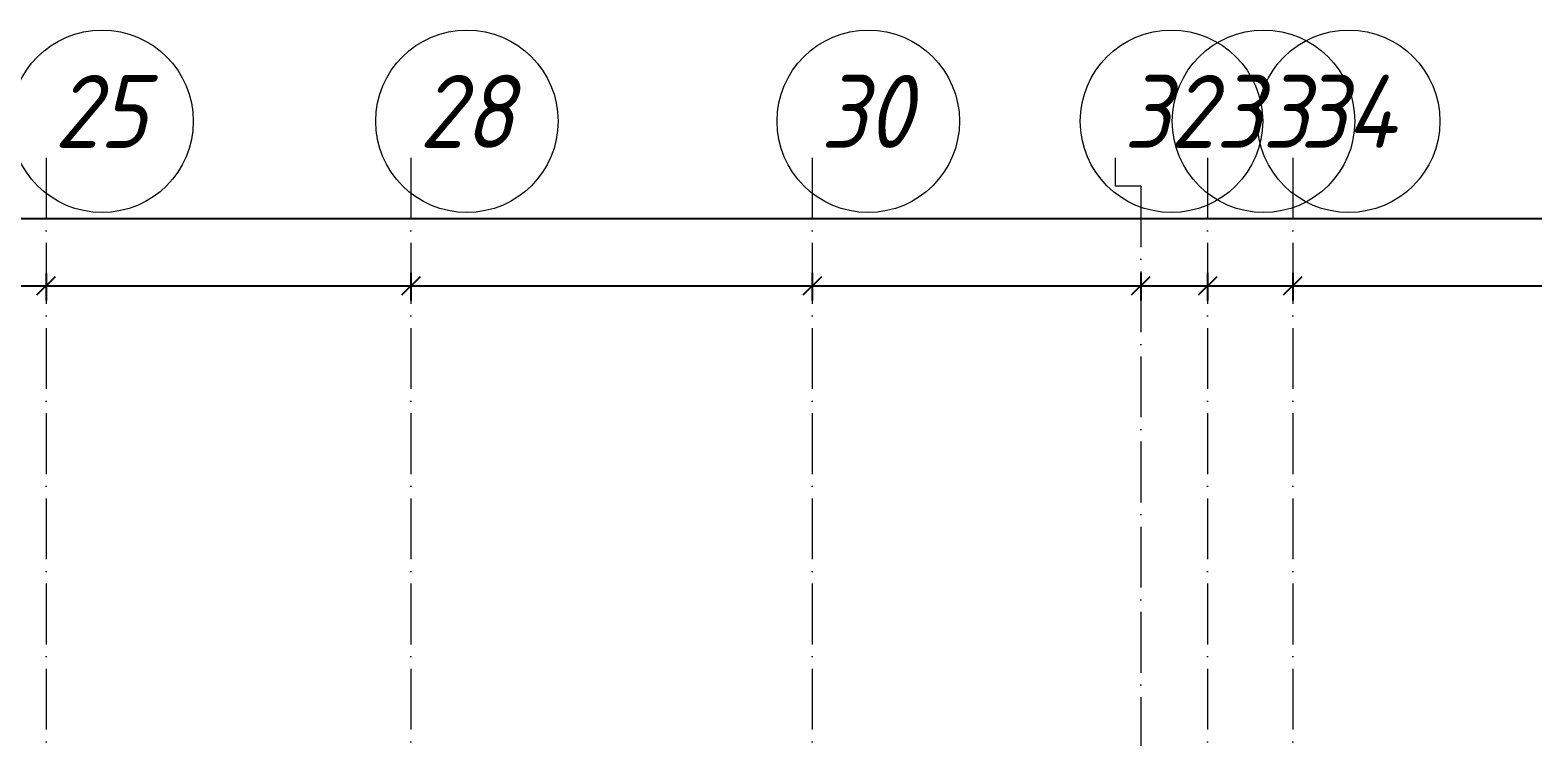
# Model space of a CAD drawing. Header units: millimetres. Extents: x -401725 to 250493, y 305116 to 802890.
# Drawn here: x -140697 to -128340, y 545147 to 550959 of the extents above; entities that cross this region are included whole.
import ezdxf

# ---------------------------------------------------------------- set-up
doc = ezdxf.new("R2010")
doc.units = ezdxf.units.MM
doc.linetypes.add('50_200_ШТРИХ_1Т_ш5_п1_п1_', pattern=[700, 500, -100, 0, -100])
for name, color, linetype, lineweight in [('A-____-____-DIMS', 7, 'Continuous', 9), ('S-GRID-____-IDEN', 7, 'Continuous', 9), ('S-GRID-____-OTLN', 7, 'Continuous', 9), ('S-GRID-____-OTLN-1', 7, '50_200_ШТРИХ_1Т_ш5_п1_п1_', 9)]:
    doc.layers.add(name, color=color, linetype=linetype, lineweight=lineweight)
doc.styles.add('ISOCPEUR_I', font='isocpeui.ttf', dxfattribs={"width": 0.9, "height": 2.5})
doc.styles.add('ISOCPEUR_I_9', font='isocpeui.ttf', dxfattribs={"width": 0.9, "height": 250})
doc.dimstyles.new('ISO-2_5_0_9К_БОЛЬШОЙ_ОСИ', dxfattribs={"dimscale": 304.8, "dimtxt": 248.995294, "dimasz": 0.492126, "dimexe": 0.393701, "dimexo": 0, "dimgap": 0, "dimtad": 1, "dimdec": 0, "dimzin": 0, "dimdsep": 46, "dimtxsty": 'ISOCPEUR_I', "dimblk1": 'OBLIQUE', "dimblk2": 'OBLIQUE', "dimsah": 1, "dimcen": 0.09, "dimdle": 0.393701, "dimazin": 0, "dimtfac": 1, "dimtdec": 4, "dimtix": 1, "dimtmove": 0, "dimatfit": 3, "dimfxl": 1, "dimtvp": 1, "dimtolj": 1, "dimtzin": 0, "dimarcsym": 2})
doc.dimstyles.new('ISO-2_5_0_9К_БОЛЬШОЙ_ОСИ_2', dxfattribs={"dimscale": 304.8, "dimtxt": 248.995294, "dimasz": 0.492126, "dimexe": 0.393701, "dimexo": 0, "dimgap": 0, "dimtad": 1, "dimdec": 0, "dimzin": 0, "dimdsep": 46, "dimtxsty": 'ISOCPEUR_I_9', "dimblk1": 'OBLIQUE', "dimblk2": 'OBLIQUE', "dimsah": 1, "dimcen": 0.09, "dimdle": 0.393701, "dimazin": 0, "dimtfac": 1, "dimtdec": 4, "dimtix": 1, "dimtmove": 2, "dimatfit": 3, "dimfxl": 1, "dimtvp": 1, "dimtolj": 1, "dimtzin": 0, "dimarcsym": 2})

# ---------------------------------------------------------------- blocks, each defined once
blk = doc.blocks.new('Ось сетки - Круг_Ø6_00__ISO-2_5_0_9K_-25732049-АР1_План отверстий 1 этажа в осях 1-64_Ю-ЯЯ')
at = {"layer": 'S-GRID-____-IDEN'}
blk.add_circle((0, 0), 3, dxfattribs=at)
blk = doc.blocks.new('_Oblique')
at = {"color": 0, "linetype": 'ByBlock', "lineweight": -2}
blk.add_line((-0.5, -0.5), (0.5, 0.5), dxfattribs=at)
blk = doc.blocks.new('*D13499')
at = {"layer": 'A-____-____-DIMS', "color": 0, "lineweight": -2, "transparency": 16777216}
for p, q in [((-141915, 548962), (-141915, 548736)), ((-140565, 548962), (-140565, 548736)), ((-142035, 548856), (-140445, 548856))]:
    blk.add_line(p, q, dxfattribs=at)
at = {"layer": 'Defpoints', "color": 0, "transparency": 16777216}
for p in [(-141915, 548962), (-140565, 548962), (-140565, 548856)]:
    blk.add_point(p, dxfattribs=at)
at = {"layer": 'A-____-____-DIMS', "color": 0, "lineweight": -2, "transparency": 16777216, "xscale": 150, "yscale": 150, "zscale": 150, "rotation": 180}
blk.add_blockref('_Oblique', (-141915, 548856), dxfattribs=at)
at = {"layer": 'A-____-____-DIMS', "color": 0, "lineweight": -2, "transparency": 16777216, "xscale": 150, "yscale": 150, "zscale": 150}
blk.add_blockref('_Oblique', (-140565, 548856), dxfattribs=at)
at = {"layer": 'A-____-____-DIMS', "color": 0, "transparency": 16777216, "insert": (-141240, 548858), "char_height": 2.5, "width": 701.02, "attachment_point": 5, "style": 'ISOCPEUR_I'}
blk.add_mtext('\\A1;1350', dxfattribs=at)
blk = doc.blocks.new('*D13500')
at = {"layer": 'A-____-____-DIMS', "color": 0, "lineweight": -2, "transparency": 16777216}
for p, q in [((-140565, 548962), (-140565, 548736)), ((-137565, 548962), (-137565, 548736)), ((-140685, 548856), (-137445, 548856))]:
    blk.add_line(p, q, dxfattribs=at)
at = {"layer": 'Defpoints', "color": 0, "transparency": 16777216}
for p in [(-140565, 548962), (-137565, 548962), (-137565, 548856)]:
    blk.add_point(p, dxfattribs=at)
at = {"layer": 'A-____-____-DIMS', "color": 0, "lineweight": -2, "transparency": 16777216, "xscale": 150, "yscale": 150, "zscale": 150, "rotation": 180}
blk.add_blockref('_Oblique', (-140565, 548856), dxfattribs=at)
at = {"layer": 'A-____-____-DIMS', "color": 0, "lineweight": -2, "transparency": 16777216, "xscale": 150, "yscale": 150, "zscale": 150}
blk.add_blockref('_Oblique', (-137565, 548856), dxfattribs=at)
at = {"layer": 'A-____-____-DIMS', "color": 0, "transparency": 16777216, "insert": (-139065, 548858), "char_height": 2.5, "width": 758.48, "attachment_point": 5, "style": 'ISOCPEUR_I'}
blk.add_mtext('\\A1;3000', dxfattribs=at)
blk = doc.blocks.new('*D13501')
at = {"layer": 'A-____-____-DIMS', "color": 0, "lineweight": -2, "transparency": 16777216}
for p, q in [((-137565, 548962), (-137565, 548736)), ((-134265, 548962), (-134265, 548736)), ((-137685, 548856), (-134145, 548856))]:
    blk.add_line(p, q, dxfattribs=at)
at = {"layer": 'Defpoints', "color": 0, "transparency": 16777216}
for p in [(-137565, 548962), (-134265, 548962), (-134265, 548856)]:
    blk.add_point(p, dxfattribs=at)
at = {"layer": 'A-____-____-DIMS', "color": 0, "lineweight": -2, "transparency": 16777216, "xscale": 150, "yscale": 150, "zscale": 150, "rotation": 180}
blk.add_blockref('_Oblique', (-137565, 548856), dxfattribs=at)
at = {"layer": 'A-____-____-DIMS', "color": 0, "lineweight": -2, "transparency": 16777216, "xscale": 150, "yscale": 150, "zscale": 150}
blk.add_blockref('_Oblique', (-134265, 548856), dxfattribs=at)
at = {"layer": 'A-____-____-DIMS', "color": 0, "transparency": 16777216, "insert": (-135915, 548858), "char_height": 2.5, "width": 758.48, "attachment_point": 5, "style": 'ISOCPEUR_I'}
blk.add_mtext('\\A1;3300', dxfattribs=at)
blk = doc.blocks.new('*D13502')
at = {"layer": 'A-____-____-DIMS', "color": 0, "lineweight": -2, "transparency": 16777216}
for p, q in [((-134265, 548962), (-134265, 548736)), ((-131565, 548962), (-131565, 548736)), ((-134385, 548856), (-131445, 548856))]:
    blk.add_line(p, q, dxfattribs=at)
at = {"layer": 'Defpoints', "color": 0, "transparency": 16777216}
for p in [(-134265, 548962), (-131565, 548962), (-131565, 548856)]:
    blk.add_point(p, dxfattribs=at)
at = {"layer": 'A-____-____-DIMS', "color": 0, "lineweight": -2, "transparency": 16777216, "xscale": 150, "yscale": 150, "zscale": 150, "rotation": 180}
blk.add_blockref('_Oblique', (-134265, 548856), dxfattribs=at)
at = {"layer": 'A-____-____-DIMS', "color": 0, "lineweight": -2, "transparency": 16777216, "xscale": 150, "yscale": 150, "zscale": 150}
blk.add_blockref('_Oblique', (-131565, 548856), dxfattribs=at)
at = {"layer": 'A-____-____-DIMS', "color": 0, "transparency": 16777216, "insert": (-132915, 548858), "char_height": 2.5, "width": 758.48, "attachment_point": 5, "style": 'ISOCPEUR_I'}
blk.add_mtext('\\A1;2700', dxfattribs=at)
blk = doc.blocks.new('*D13503')
at = {"layer": 'A-____-____-DIMS', "color": 0, "lineweight": -2, "transparency": 16777216}
for p, q in [((-131565, 548962), (-131565, 548736)), ((-131015, 548962), (-131015, 548736)), ((-131685, 548856), (-130895, 548856))]:
    blk.add_line(p, q, dxfattribs=at)
at = {"layer": 'Defpoints', "color": 0, "transparency": 16777216}
for p in [(-131565, 548962), (-131015, 548962), (-131015, 548856)]:
    blk.add_point(p, dxfattribs=at)
at = {"layer": 'A-____-____-DIMS', "color": 0, "lineweight": -2, "transparency": 16777216, "xscale": 150, "yscale": 150, "zscale": 150, "rotation": 180}
blk.add_blockref('_Oblique', (-131565, 548856), dxfattribs=at)
at = {"layer": 'A-____-____-DIMS', "color": 0, "lineweight": -2, "transparency": 16777216, "xscale": 150, "yscale": 150, "zscale": 150}
blk.add_blockref('_Oblique', (-131015, 548856), dxfattribs=at)
at = {"layer": 'A-____-____-DIMS', "color": 0, "transparency": 16777216, "insert": (-131290, 548858), "char_height": 2.5, "width": 568.86, "attachment_point": 5, "style": 'ISOCPEUR_I'}
blk.add_mtext('\\A1;550', dxfattribs=at)
blk = doc.blocks.new('*D13504')
at = {"layer": 'A-____-____-DIMS', "color": 0, "lineweight": -2, "transparency": 16777216}
for p, q in [((-131015, 548962), (-131015, 548736)), ((-130315, 548962), (-130315, 548736)), ((-131135, 548856), (-130195, 548856))]:
    blk.add_line(p, q, dxfattribs=at)
at = {"layer": 'Defpoints', "color": 0, "transparency": 16777216}
for p in [(-131015, 548962), (-130315, 548962), (-130315, 548856)]:
    blk.add_point(p, dxfattribs=at)
at = {"layer": 'A-____-____-DIMS', "color": 0, "lineweight": -2, "transparency": 16777216, "xscale": 150, "yscale": 150, "zscale": 150, "rotation": 180}
blk.add_blockref('_Oblique', (-131015, 548856), dxfattribs=at)
at = {"layer": 'A-____-____-DIMS', "color": 0, "lineweight": -2, "transparency": 16777216, "xscale": 150, "yscale": 150, "zscale": 150}
blk.add_blockref('_Oblique', (-130315, 548856), dxfattribs=at)
at = {"layer": 'A-____-____-DIMS', "color": 0, "transparency": 16777216, "insert": (-130665, 548858), "char_height": 2.5, "width": 568.86, "attachment_point": 5, "style": 'ISOCPEUR_I'}
blk.add_mtext('\\A1;700', dxfattribs=at)
blk = doc.blocks.new('*D13505')
at = {"layer": 'A-____-____-DIMS', "color": 0, "lineweight": -2, "transparency": 16777216}
for p, q in [((-130315, 548962), (-130315, 548736)), ((-128015, 548962), (-128015, 548736)), ((-130435, 548856), (-127895, 548856))]:
    blk.add_line(p, q, dxfattribs=at)
at = {"layer": 'Defpoints', "color": 0, "transparency": 16777216}
for p in [(-130315, 548962), (-128015, 548962), (-128015, 548856)]:
    blk.add_point(p, dxfattribs=at)
at = {"layer": 'A-____-____-DIMS', "color": 0, "lineweight": -2, "transparency": 16777216, "xscale": 150, "yscale": 150, "zscale": 150, "rotation": 180}
blk.add_blockref('_Oblique', (-130315, 548856), dxfattribs=at)
at = {"layer": 'A-____-____-DIMS', "color": 0, "lineweight": -2, "transparency": 16777216, "xscale": 150, "yscale": 150, "zscale": 150}
blk.add_blockref('_Oblique', (-128015, 548856), dxfattribs=at)
at = {"layer": 'A-____-____-DIMS', "color": 0, "transparency": 16777216, "insert": (-129165, 548858), "char_height": 2.5, "width": 758.48, "attachment_point": 5, "style": 'ISOCPEUR_I'}
blk.add_mtext('\\A1;2300', dxfattribs=at)
blk = doc.blocks.new('*D13524')
at = {"layer": 'A-____-____-DIMS', "color": 0, "lineweight": -2, "transparency": 16777216}
for p, q in [((-178865, 549515), (-178865, 549289)), ((-75365, 549515), (-75365, 549289)), ((-178985, 549409), (-127632, 549409)), ((-75245, 549409), (-126753, 549409))]:
    blk.add_line(p, q, dxfattribs=at)
at = {"layer": 'Defpoints', "color": 0, "transparency": 16777216}
for p in [(-178865, 549515), (-75365, 549515), (-75365, 549409)]:
    blk.add_point(p, dxfattribs=at)
at = {"layer": 'A-____-____-DIMS', "color": 0, "lineweight": -2, "transparency": 16777216, "xscale": 150, "yscale": 150, "zscale": 150, "rotation": 180}
blk.add_blockref('_Oblique', (-178865, 549409), dxfattribs=at)
at = {"layer": 'A-____-____-DIMS', "color": 0, "lineweight": -2, "transparency": 16777216, "xscale": 150, "yscale": 150, "zscale": 150}
blk.add_blockref('_Oblique', (-75365, 549409), dxfattribs=at)
at = {"layer": 'A-____-____-DIMS', "color": 0, "transparency": 16777216, "insert": (-127732, 549735), "char_height": 250, "width": 1080.26, "attachment_point": 1, "line_spacing_factor": 1.149209, "style": 'ISOCPEUR_I_9'}
blk.add_mtext('\\A1;103500', dxfattribs=at)

msp = doc.modelspace()

# ---------------------------------------------------------------- linework, layer by layer
at = {"layer": 'S-GRID-____-OTLN'}
for p, q in [((-131772.2654, 549675.0369), (-131772.2654, 549908.7924)), ((-131565.0675, 549675.0369), (-131772.2654, 549675.0369))]:
    msp.add_line(p, q, dxfattribs=at)
at = {"layer": 'S-GRID-____-OTLN-1'}
for p, q in [((-140565.0675, 549908.7924), (-140565.0675, 511907.5288)), ((-137565.0675, 549908.7924), (-137565.0675, 511907.5288)), ((-134265.0675, 549908.7924), (-134265.0675, 525691.4247)), ((-131015.0675, 549908.7924), (-131015.0675, 511907.5288)), ((-130315.0675, 549908.7924), (-130315.0675, 536263.2712)), ((-131565.0675, 549675.0369), (-131565.0675, 512061.8002))]:
    msp.add_line(p, q, dxfattribs=at)

# ---------------------------------------------------------------- block references
at = {"layer": 'S-GRID-____-IDEN', "xscale": 250, "yscale": 250, "zscale": 99.99999999999993, "rotation": 180}
for p in [(-140104.8435, 550208.7924), (-137104.8435, 550208.7924), (-133804.8435, 550208.7924), (-131312.0414, 550208.7924), (-130554.8435, 550208.7924), (-129854.8435, 550208.7924)]:
    msp.add_blockref('Ось сетки - Круг_Ø6_00__ISO-2_5_0_9K_-25732049-АР1_План отверстий 1 этажа в осях 1-64_Ю-ЯЯ', p, dxfattribs=at)

# ---------------------------------------------------------------- texts
at = {"layer": 'S-GRID-____-IDEN', "char_height": 600, "attachment_point": 1, "style": 'ISOCPEUR_I_9'}
for s, insert, width in [('25', (-140497.774, 550589.9797), 404.0505), ('28', (-137497.774, 550589.9797), 404.0505), ('30', (-134197.774, 550589.9797), 404.0505), ('32', (-131704.972, 550589.9797), 404.0505), ('33', (-130947.774, 550589.9797), 404.0505), ('34', (-130256.774, 550589.9797), 425.696062)]:
    msp.add_mtext(s, dxfattribs=dict(at, insert=insert, width=width))

# ---------------------------------------------------------------- dimensions: what is measured, and where the dimension line sits
at = {"layer": 'A-____-____-DIMS'}
dim = msp.add_linear_dim(base=(-75365.0675, 549408.6096), p1=(-178865.0675, 549514.6756), p2=(-75365.0675, 549514.6756), dimstyle='ISO-2_5_0_9К_БОЛЬШОЙ_ОСИ_2', override={"dimpost": '<>', "dimfxl": 103500}, dxfattribs=at)
dim.commit()
dim.dimension.update_dxf_attribs({"geometry": '*D13524', "text_midpoint": (-127192.2172, 549568.5568), "dimtype": 160})
for base, p1, p2, override, picture, middle in [((-140565.0675, 548856.3903), (-141915.0675, 548962.4563), (-140565.0675, 548962.4563), {"dimpost": '<>', "dimfxl": 1350}, '*D13499', (-141240.0675, 548857.6403)), ((-137565.0675, 548856.3903), (-140565.0675, 548962.4563), (-137565.0675, 548962.4563), {"dimpost": '<>', "dimfxl": 3000}, '*D13500', (-139065.0675, 548857.6403)), ((-134265.0675, 548856.3903), (-137565.0675, 548962.4563), (-134265.0675, 548962.4563), {"dimpost": '<>', "dimfxl": 3300}, '*D13501', (-135915.0675, 548857.6403)), ((-131565.0675, 548856.3903), (-134265.0675, 548962.4563), (-131565.0675, 548962.4563), {"dimpost": '<>', "dimfxl": 2700}, '*D13502', (-132915.0675, 548857.6564)), ((-131015.0675, 548856.3903), (-131565.0675, 548962.4563), (-131015.0675, 548962.4563), {"dimpost": '<>', "dimfxl": 550}, '*D13503', (-131290.0675, 548857.6403)), ((-130315.0675, 548856.3903), (-131015.0675, 548962.4563), (-130315.0675, 548962.4563), {"dimpost": '<>', "dimfxl": 700}, '*D13504', (-130665.0675, 548857.6564)), ((-128015.0675, 548856.3903), (-130315.0675, 548962.4563), (-128015.0675, 548962.4563), {"dimpost": '<>', "dimfxl": 2300}, '*D13505', (-129165.0675, 548857.6403))]:
    dim = msp.add_linear_dim(base=base, p1=p1, p2=p2, dimstyle='ISO-2_5_0_9К_БОЛЬШОЙ_ОСИ', override=override, dxfattribs=at)
    dim.commit()
    dim.dimension.update_dxf_attribs({"geometry": picture, "text_midpoint": middle})

doc.saveas('drawing.dxf')
